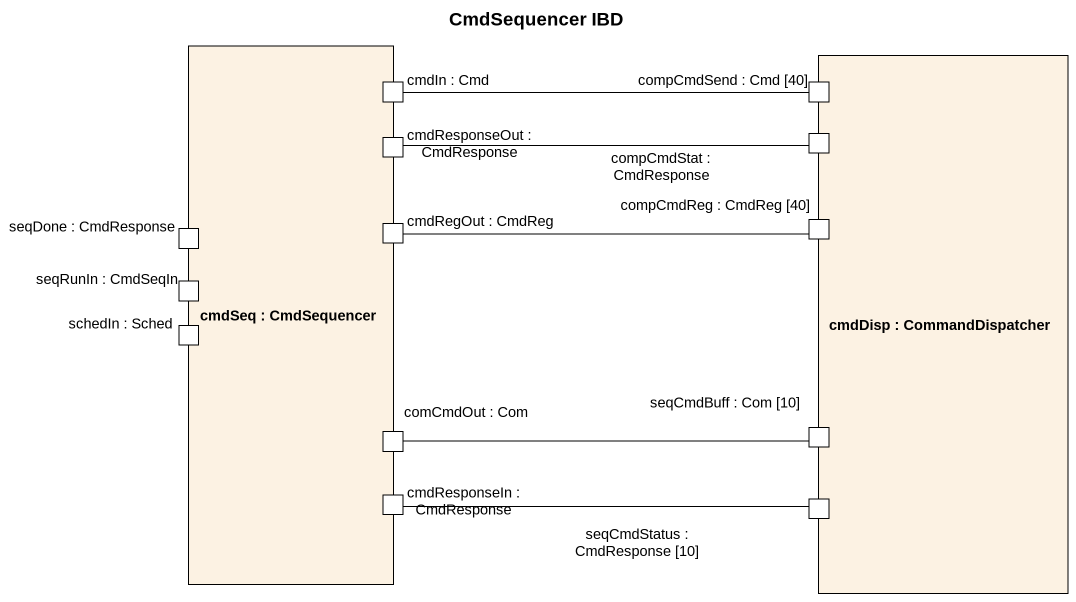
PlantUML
@startuml
title CmdSequencer IBD
rectangle "cmdSeq : CmdSequencer" as cmdSeq {
  port "cmdIn : Cmd" as cmdIn_Cmd
  port "cmdResponseOut : CmdResponse" as cmdResponseOut_CmdResponse
  port "seqDone : CmdResponse" as seqDone_CmdResponse
  port "cmdRegOut : CmdReg" as cmdRegOut_CmdReg
  port "seqRunIn : CmdSeqIn" as seqRunIn_CmdSeqIn
  port "schedIn : Sched" as schedIn_Sched
  port "comCmdOut : Com" as comCmdOut_Com
  port "cmdResponseIn : CmdResponse" as cmdResponseIn_CmdResponse
}
rectangle "cmdDisp : CommandDispatcher" as cmdDisp {
  port "compCmdSend : Cmd [40]" as compCmdSend_Cmd_40
  port "compCmdStat : CmdResponse" as compCmdStat_CmdResponse
  port "compCmdReg : CmdReg [40]" as compCmdReg_CmdReg_40
  port "seqCmdBuff : Com [10]" as seqCmdBuff_Com_10
  port "seqCmdStatus : CmdResponse [10]" as seqCmdStatus_CmdResponse_10
}
compCmdSend_Cmd_40 -left- cmdIn_Cmd
cmdResponseOut_CmdResponse -right- compCmdStat_CmdResponse
cmdRegOut_CmdReg -right- compCmdReg_CmdReg_40
comCmdOut_Com -right- seqCmdBuff_Com_10
seqCmdStatus_CmdResponse_10 -left- cmdResponseIn_CmdResponse
@enduml
